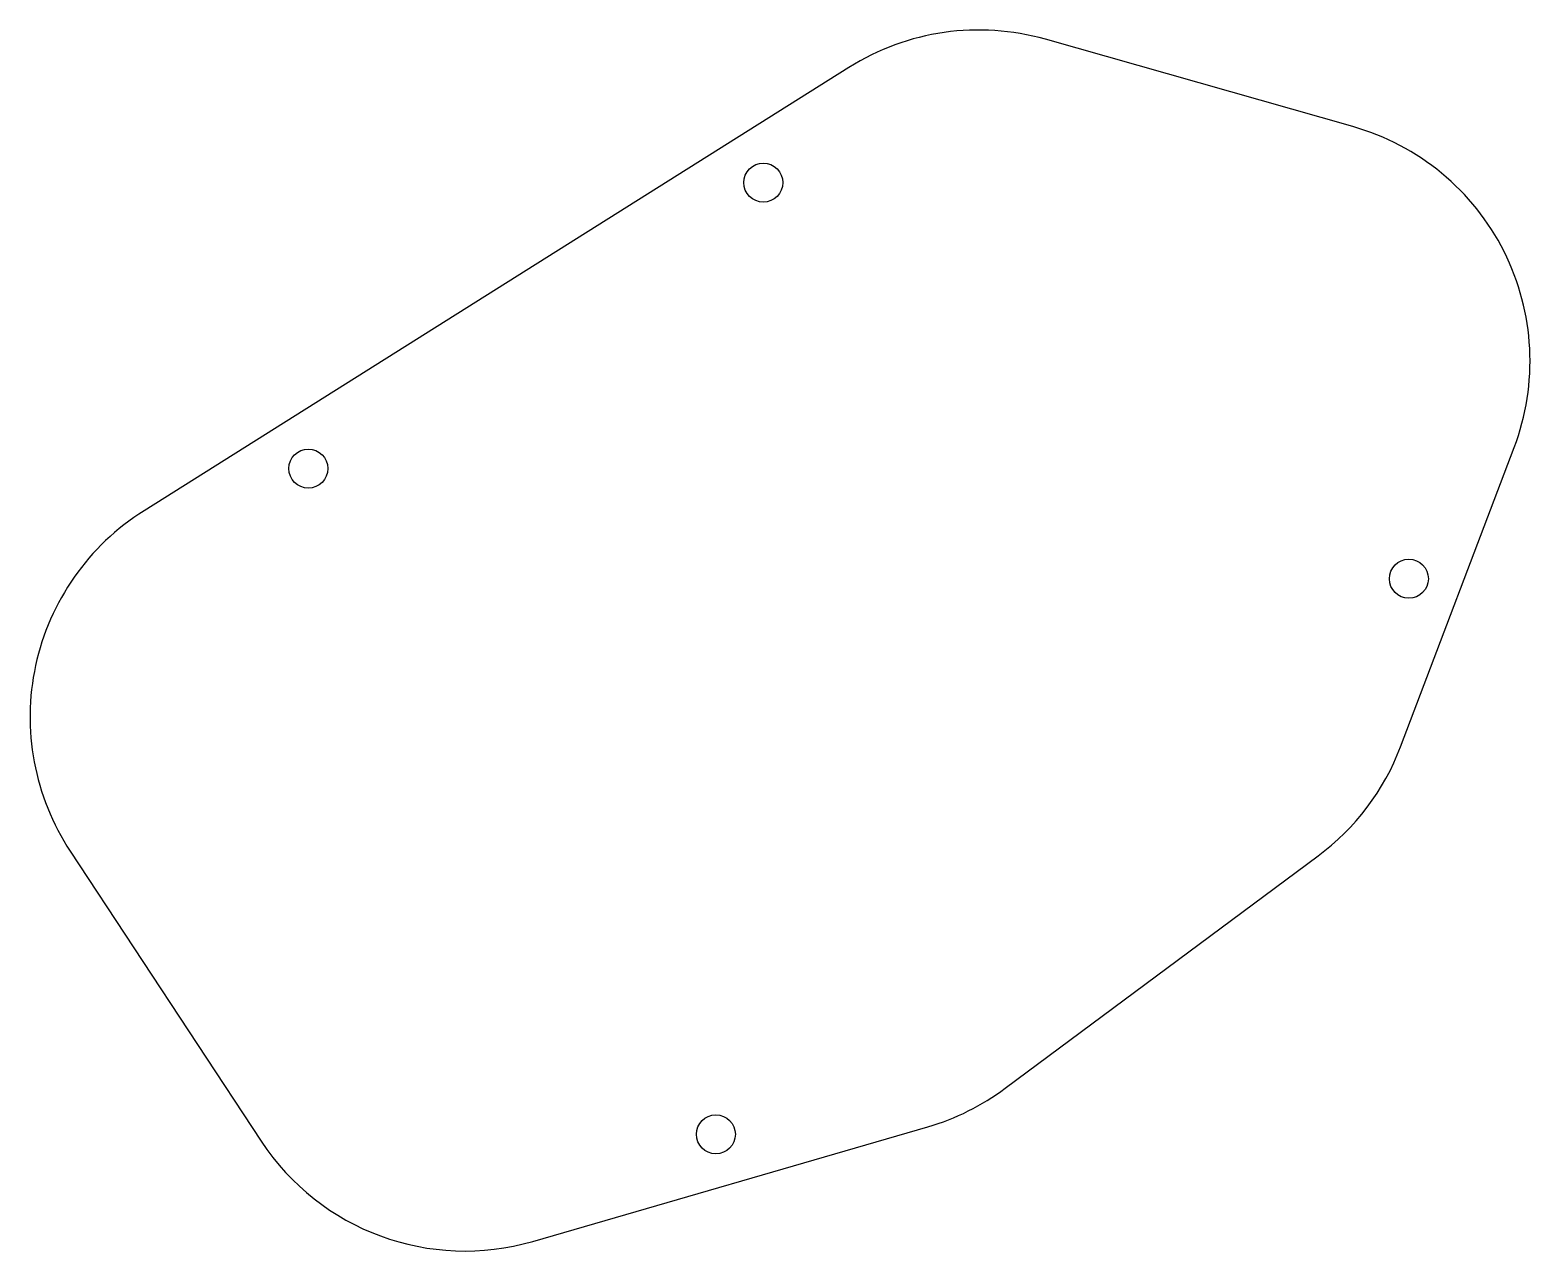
# Model space of a CAD drawing. Header units: millimetres. Extents: x 59 to 182, y -88 to 12.
import ezdxf

# ---------------------------------------------------------------- set-up
doc = ezdxf.new("R2010")
doc.units = ezdxf.units.MM
doc.layers.get('0').update_dxf_attribs({"linetype": 'CONTINUOUS'})

msp = doc.modelspace()

# ---------------------------------------------------------------- linework, layer by layer
msp.add_lwpolyline([(68.44, -27.74, 0.420394), (62.39, -55.67), (78.06, -79.47, 0.328831), (100.34, -87.68), (132.74, -78.28, 0.089386), (139.09, -75.12), (164.75, -56.06, 0.143213), (171.52, -47.11), (180.84, -22.55, 0.439704), (167.6, 3.78), (142.38, 10.94, 0.212606), (126.27, 8.63)], format="xyb", close=True)
for centre in [(119.24, -0.82), (81.92, -24.28), (172.2, -33.32), (115.35, -78.9)]:
    msp.add_circle(centre, 1.6)

doc.saveas('drawing.dxf')
